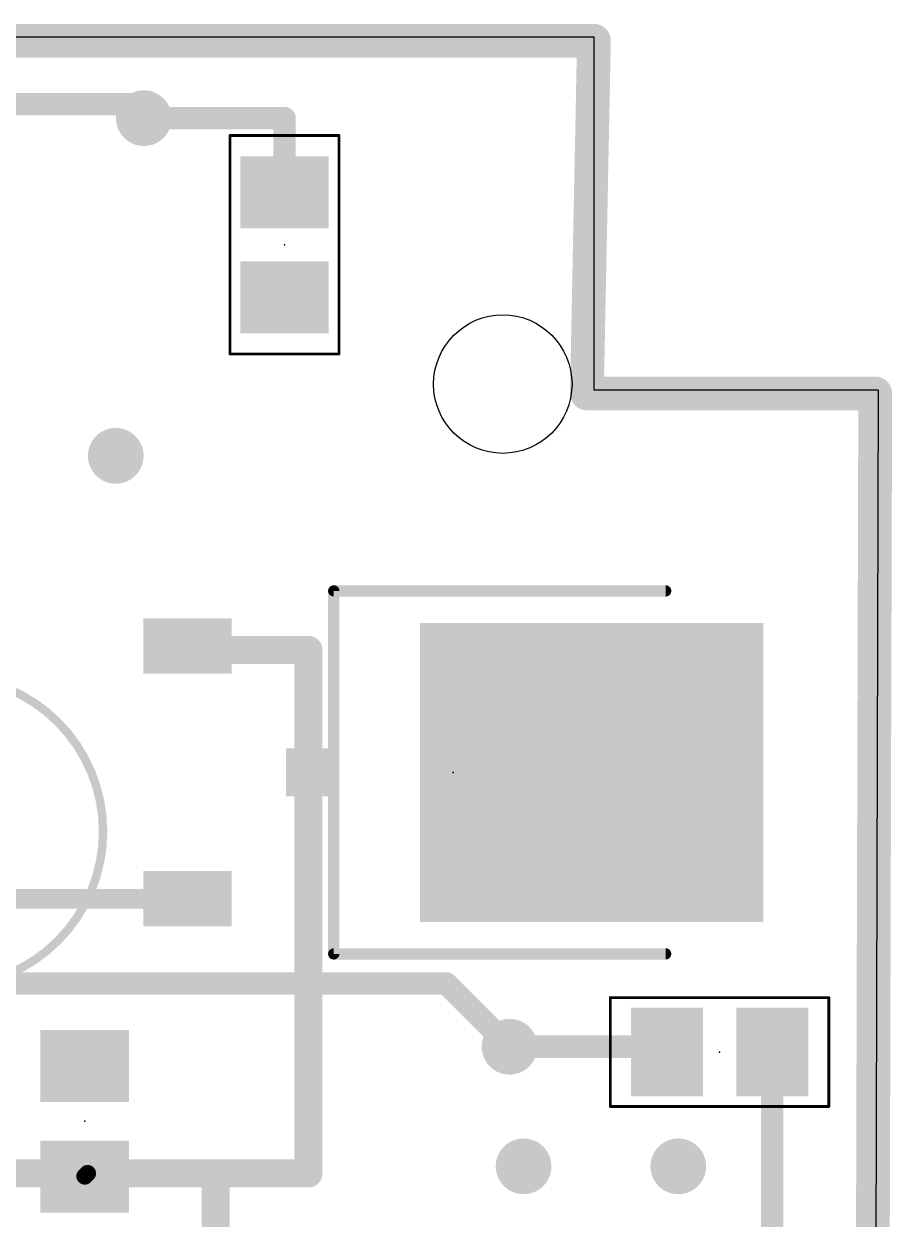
# Model space of a CAD drawing. Extents: x 0 to 100, y -1 to 59.
# Drawn here: x 84.7 to 100.38, y 37.66 to 59.23 of the extents above; entities that cross this region are included whole.
import ezdxf

# ---------------------------------------------------------------- set-up
doc = ezdxf.new("R2010")
doc.units = 0
for name, color, linetype in [('1', 12, 'CONTINUOUS'), ('16', 132, 'CONTINUOUS'), ('18', 110, 'CONTINUOUS'), ('20', 53, 'CONTINUOUS'), ('21', 253, 'CONTINUOUS'), ('23', 53, 'CONTINUOUS'), ('39', 12, 'CONTINUOUS')]:
    doc.layers.add(name, color=color, linetype=linetype)

# ---------------------------------------------------------------- blocks, each defined once
blk = doc.blocks.new('RECT')
blk.add_solid([(-0.5, -0.5), (0.5, -0.5), (-0.5, 0.5), (0.5, 0.5)])
blk = doc.blocks.new('ROUNDV')
at = {"const_width": 0.5}
blk.add_lwpolyline([(0, -0.25, 1), (0, 0.25, 1), (0, -0.25)], format="xyb", dxfattribs=at)

msp = doc.modelspace()

# ---------------------------------------------------------------- linework, layer by layer
at = {"layer": '1'}
for points, const_width in [([(94.996, 58.928), (4.953, 58.928)], 0.6096), ([(94.869, 52.562), (94.996, 58.928)], 0.6096), ([(86.868, 57.531), (89.408, 57.531)], 0.4064), ([(89.408, 57.531), (89.408, 56.195)], 0.4064), ([(100.076, 52.562), (94.869, 52.562)], 0.6096), ([(99.949, 6.493), (100.076, 52.562)], 0.6096), ([(87.656, 47.9298), (87.656, 48)], 0.508), ([(89.8398, 47.9298), (87.656, 47.9298)], 0.508), ([(89.8398, 38.481), (89.8398, 47.9298)], 0.508), ([(83.439, 43.44), (87.656, 43.44)], 0.3556), ([(93.472, 40.767), (96.2198, 40.767)], 0.4064), ([(96.2198, 40.767), (96.3152, 40.6716)], 0.4064), ([(98.2152, 36.787), (98.2152, 40.6716)], 0.4064), ([(75.565, 38.481), (85.852, 38.481)], 0.508), ([(85.852, 38.481), (88.1634, 38.481)], 0.508), ([(85.8012, 38.4302), (85.852, 38.481)], 0.3048), ([(88.1634, 34.4424), (88.1634, 38.481)], 0.508), ([(88.1634, 38.481), (89.8398, 38.481)], 0.508), ([(85.8012, 38.4208), (85.8012, 38.4302)], 0.3048)]:
    msp.add_lwpolyline(points, dxfattribs=dict(at, const_width=const_width))
for points, const_width in [([(95.1484, 58.925, 1), (94.8436, 58.931)], 0.3048), ([(94.996, 58.7756, 1), (94.996, 59.0804)], 0.3048), ([(86.868, 57.6326, 1), (86.868, 57.4294)], 0.2032), ([(89.5096, 57.531, 1), (89.3064, 57.531)], 0.2032), ([(89.408, 57.4294, 1), (89.408, 57.6326)], 0.2032), ([(89.3064, 56.195, 1), (89.5096, 56.195)], 0.2032), ([(94.869, 52.7144, 1), (94.869, 52.4096)], 0.3048), ([(100.2284, 52.5616, 1), (99.9236, 52.5624)], 0.3048), ([(100.076, 52.4096, 1), (100.076, 52.7144)], 0.3048), ([(94.7166, 52.565, 1), (95.0214, 52.559)], 0.3048), ([(87.783, 48, 1), (87.529, 48)], 0.254), ([(87.656, 48.0568, 1), (87.656, 47.8028)], 0.254), ([(89.9668, 47.9298, 1), (89.7128, 47.9298)], 0.254), ([(89.8398, 47.8028, 1), (89.8398, 48.0568)], 0.254), ([(87.529, 47.9298, 1), (87.783, 47.9298)], 0.254), ([(87.656, 43.3511, 1), (87.656, 43.5289)], 0.1778), ([(93.472, 40.8686, 1), (93.472, 40.6654)], 0.2032), ([(96.2916, 40.8388, 1), (96.148, 40.6952)], 0.2032), ([(96.2198, 40.6654, 1), (96.2198, 40.8686)], 0.2032), ([(96.2434, 40.5998, 1), (96.387, 40.7434)], 0.2032), ([(98.3168, 40.6716, 1), (98.1136, 40.6716)], 0.2032), ([(85.852, 38.608, 1), (85.852, 38.354)], 0.254), ([(85.9059, 38.4271, 1), (85.7981, 38.5349)], 0.1524), ([(85.852, 38.354, 1), (85.852, 38.608)], 0.254), ([(88.2904, 38.481, 1), (88.0364, 38.481)], 0.254), ([(88.1634, 38.608, 1), (88.1634, 38.354)], 0.254), ([(88.1634, 38.354, 1), (88.1634, 38.608)], 0.254), ([(89.8398, 38.354, 1), (89.8398, 38.608)], 0.254), ([(85.8774, 38.4302, 1), (85.725, 38.4302)], 0.1524), ([(85.7473, 38.4841, 1), (85.8551, 38.3763)], 0.1524), ([(85.725, 38.4208, 1), (85.8774, 38.4208)], 0.1524), ([(89.7128, 38.481, 1), (89.9668, 38.481)], 0.254)]:
    msp.add_lwpolyline(points, format="xyb", dxfattribs=dict(at, const_width=const_width))
at = {"layer": '16'}
for points, const_width in [([(94.996, 58.928), (4.953, 58.928)], 0.6096), ([(94.869, 52.562), (94.996, 58.928)], 0.6096), ([(77.216, 57.785), (86.614, 57.785)], 0.4064), ([(86.614, 57.785), (86.868, 57.531)], 0.4064), ([(100.076, 52.562), (94.869, 52.562)], 0.6096), ([(99.949, 6.493), (100.076, 52.562)], 0.6096), ([(81.788, 41.91), (92.329, 41.91)], 0.4064), ([(92.329, 41.91), (93.472, 40.767)], 0.4064)]:
    msp.add_lwpolyline(points, dxfattribs=dict(at, const_width=const_width))
for points, const_width in [([(95.1484, 58.925, 1), (94.8436, 58.931)], 0.3048), ([(94.996, 58.7756, 1), (94.996, 59.0804)], 0.3048), ([(86.6858, 57.8568, 1), (86.5422, 57.7132)], 0.2032), ([(86.614, 57.6834, 1), (86.614, 57.8866)], 0.2032), ([(86.7962, 57.4592, 1), (86.9398, 57.6028)], 0.2032), ([(94.869, 52.7144, 1), (94.869, 52.4096)], 0.3048), ([(100.2284, 52.5616, 1), (99.9236, 52.5624)], 0.3048), ([(100.076, 52.4096, 1), (100.076, 52.7144)], 0.3048), ([(94.7166, 52.565, 1), (95.0214, 52.559)], 0.3048), ([(92.4008, 41.9818, 1), (92.2572, 41.8382)], 0.2032), ([(92.329, 41.8084, 1), (92.329, 42.0116)], 0.2032), ([(93.4002, 40.6952, 1), (93.5438, 40.8388)], 0.2032)]:
    msp.add_lwpolyline(points, format="xyb", dxfattribs=dict(at, const_width=const_width))
at = {"layer": '20'}
for p, q in [((5, 59), (95, 59)), ((95, 52.619), (95, 59)), ((100.127, 52.619), (95, 52.619)), ((100.127, 52.619), (100, 6.508))]:
    msp.add_line(p, q, dxfattribs=at)
msp.add_circle((93.35, 52.73), 1.25, dxfattribs=at)
at = {"layer": '21', "const_width": 0.2032}
for points in [[(90.297, 42.443), (90.297, 48.997)], [(90.297, 48.997), (96.2914, 48.9966)], [(96.2914, 42.4434), (90.297, 42.443)]]:
    msp.add_lwpolyline(points, dxfattribs=at)
at = {"layer": '21'}
for points, const_width in [([(90.3478, 48.997, 1), (90.2462, 48.997)], 0.1016), ([(90.297, 49.0478, 1), (90.297, 48.9462)], 0.1016), ([(96.2914, 48.9458, 1), (96.2914, 49.0474)], 0.1016), ([(83.3374, 41.8592, 1), (83.3374, 47.4472, 1), (83.3374, 41.8592)], 0.1524), ([(90.297, 42.4938, 1), (90.297, 42.3922)], 0.1016), ([(96.2914, 42.3926, 1), (96.2914, 42.4942)], 0.1016), ([(90.2462, 42.443, 1), (90.3478, 42.443)], 0.1016)]:
    msp.add_lwpolyline(points, format="xyb", dxfattribs=dict(at, const_width=const_width))
at = {"layer": '23'}
for p in [(89.408, 55.245), (92.456, 45.72), (97.2652, 40.6716), (85.8012, 39.4208)]:
    msp.add_point(p, dxfattribs=at)
at = {"layer": '39', "const_width": 0.0508}
for points in [[(88.425, 53.272), (88.425, 57.218)], [(88.425, 57.218), (90.391, 57.218)], [(90.391, 57.218), (90.391, 53.272)], [(90.391, 53.272), (88.425, 53.272)], [(95.2922, 41.6546), (99.2382, 41.6546)], [(95.2922, 39.6886), (95.2922, 41.6546)], [(99.2382, 41.6546), (99.2382, 39.6886)], [(99.2382, 39.6886), (95.2922, 39.6886)]]:
    msp.add_lwpolyline(points, dxfattribs=at)
at = {"layer": '39', "const_width": 0.0254}
for points in [[(88.4377, 57.218, 1), (88.4123, 57.218)], [(88.425, 57.2307, 1), (88.425, 57.2053)], [(90.4037, 57.218, 1), (90.3783, 57.218)], [(90.391, 57.2053, 1), (90.391, 57.2307)], [(88.425, 53.2847, 1), (88.425, 53.2593)], [(90.391, 53.2593, 1), (90.391, 53.2847)], [(88.4123, 53.272, 1), (88.4377, 53.272)], [(90.3783, 53.272, 1), (90.4037, 53.272)], [(95.2922, 41.6673, 1), (95.2922, 41.6419)], [(95.3049, 41.6546, 1), (95.2795, 41.6546)], [(99.2509, 41.6546, 1), (99.2255, 41.6546)], [(99.2382, 41.6419, 1), (99.2382, 41.6673)], [(95.2922, 39.7013, 1), (95.2922, 39.6759)], [(99.2382, 39.6759, 1), (99.2382, 39.7013)], [(95.2795, 39.6886, 1), (95.3049, 39.6886)], [(99.2255, 39.6886, 1), (99.2509, 39.6886)]]:
    msp.add_lwpolyline(points, format="xyb", dxfattribs=at)

# ---------------------------------------------------------------- block references
at = {"layer": '1'}
for p, xscale, yscale, rotation in [((89.408, 56.195), 1.3, 1.6, 90), ((89.408, 54.295), 1.3, 1.6, 90), ((94.956, 45.72), 5.4, 6.2, 270), ((85.8012, 40.4208), 1.3, 1.6, 90), ((85.8012, 38.4208), 1.3, 1.6, 90)]:
    msp.add_blockref('RECT', p, dxfattribs=dict(at, xscale=xscale, yscale=yscale, rotation=rotation))
at = {"layer": '1', "yscale": 1.6, "rotation": 270}
for p in [(87.656, 48), (87.656, 43.44)]:
    msp.add_blockref('RECT', p, dxfattribs=at)
at = {"layer": '1', "xscale": 1.3, "yscale": 1.6}
for p in [(96.3152, 40.6716), (98.2152, 40.6716)]:
    msp.add_blockref('RECT', p, dxfattribs=at)
at = {"layer": '18', "xscale": 1.0064, "yscale": 1.0064}
for p in [(86.868, 57.531), (86.868, 57.531), (86.36, 51.435), (86.36, 51.435), (94.107, 46.355), (94.107, 46.355), (95.123, 46.355), (95.123, 46.355), (96.139, 46.355), (96.139, 46.355), (94.107, 45.339), (94.107, 45.339), (95.123, 45.339), (95.123, 45.339), (96.139, 45.339), (96.139, 45.339), (93.472, 40.767), (93.472, 40.767), (93.726, 38.608), (93.726, 38.608), (96.52, 38.608), (96.52, 38.608)]:
    msp.add_blockref('ROUNDV', p, dxfattribs=at)
at = {"layer": '21', "xscale": 0.8636, "yscale": 0.762, "rotation": 270}
msp.add_blockref('RECT', (89.8144, 45.72), dxfattribs=at)

doc.saveas('drawing.dxf')
